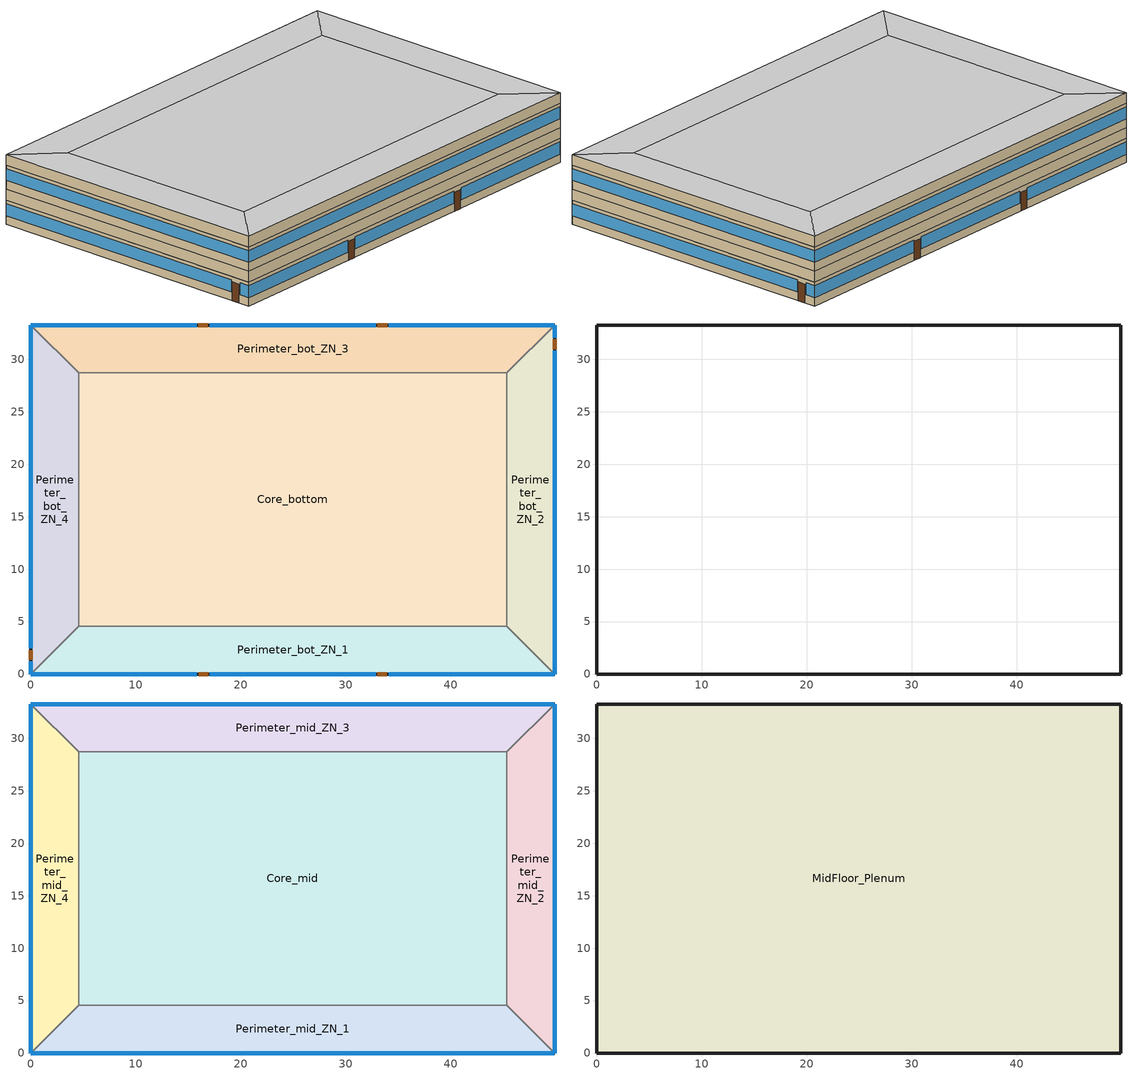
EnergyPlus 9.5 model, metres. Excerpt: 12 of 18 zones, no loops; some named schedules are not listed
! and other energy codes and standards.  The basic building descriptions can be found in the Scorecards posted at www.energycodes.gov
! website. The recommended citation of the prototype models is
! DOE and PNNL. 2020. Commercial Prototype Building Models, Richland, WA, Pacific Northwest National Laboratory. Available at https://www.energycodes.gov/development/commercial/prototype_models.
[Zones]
Perimeter_bot_ZN_1
 floor ground (Slab Floor with Radiant): 0,0 4.57,4.57 45.34,4.57 49.91,0 z0
 wall outside (nonres_ext_wall): 0,0 49.91,0 z0:2.74
 wall to Perimeter_bot_ZN_2 (int_wall): 49.91,0 45.34,4.57 z0:2.74
 window (Window_U_0.42_SHGC_0.4): 0,0 15.82,0 / 17.04,0 32.87,0 / 34.09,0 49.91,0 z0.95:2.33
 door (Swinging Door_con): 15.98,0 16.9,0 / 33.01,0 33.93,0 z0:2.13
 ceiling to FirstFloor_Plenum (DropCeiling): 49.91,0 45.34,4.57 4.57,4.57 0,0 z2.74
Perimeter_bot_ZN_2
 floor ground (Slab Floor with Radiant): 49.91,0 45.34,4.57 45.34,28.7 49.91,33.27 z0
 wall outside (nonres_ext_wall): 49.91,0 49.91,33.27 z0:2.74
 wall to Perimeter_bot_ZN_3 (int_wall): 49.91,33.27 45.34,28.7 z0:2.74
 window (Window_U_0.42_SHGC_0.4): 49.91,0 49.91,30.84 / 49.91,32.05 49.91,33.27 z0.97:2.33
 door (Swinging Door_con): 49.91,30.99 49.91,31.9 z0:2.13
 ceiling to FirstFloor_Plenum (DropCeiling): 49.91,33.27 45.34,28.7 45.34,4.57 49.91,0 z2.74
Perimeter_bot_ZN_3
 floor ground (Slab Floor with Radiant): 49.91,33.27 45.34,28.7 4.57,28.7 0,33.27 z0
 wall outside (nonres_ext_wall): 49.91,33.27 0,33.27 z0:2.74
 wall to Perimeter_bot_ZN_4 (int_wall): 0,33.27 4.57,28.7 z0:2.74
 window (Window_U_0.42_SHGC_0.4): 49.91,33.27 34.09,33.27 / 32.87,33.27 17.04,33.27 / 15.82,33.27 0,33.27 z0.95:2.33
 door (Swinging Door_con): 33.94,33.27 33.03,33.27 / 16.84,33.27 15.93,33.27 z0:2.13
 ceiling to FirstFloor_Plenum (DropCeiling): 0,33.27 4.57,28.7 45.34,28.7 49.91,33.27 z2.74
Perimeter_bot_ZN_4
 floor ground (Slab Floor with Radiant): 0,33.27 4.57,28.7 4.57,4.57 0,0 z0
 wall outside (nonres_ext_wall): 0,33.27 0,0 z0:2.74
 wall to Perimeter_bot_ZN_1 (int_wall): 0,0 4.57,4.57 z0:2.74
 window (Window_U_0.42_SHGC_0.4): 0,33.27 0,2.44 / 0,1.22 0,0 z0.97:2.33
 door (Swinging Door_con): 0,2.28 0,1.37 z0:2.13
 ceiling to FirstFloor_Plenum (DropCeiling): 0,0 4.57,4.57 4.57,28.7 0,33.27 z2.74
Core_bottom
 floor ground (Slab Floor with Radiant): 45.34,28.7 45.34,4.57 4.57,4.57 4.57,28.7 z0
 wall to Perimeter_bot_ZN_1 (int_wall): 4.57,4.57 45.34,4.57 z0:2.74
 wall to Perimeter_bot_ZN_2 (int_wall): 45.34,4.57 45.34,28.7 z0:2.74
 wall to Perimeter_bot_ZN_3 (int_wall): 45.34,28.7 4.57,28.7 z0:2.74
 wall to Perimeter_bot_ZN_4 (int_wall): 4.57,28.7 4.57,4.57 z0:2.74
 ceiling to FirstFloor_Plenum (DropCeiling): 4.57,28.7 4.57,4.57 45.34,4.57 45.34,28.7 z2.74
FirstFloor_Plenum
 wall outside (nonres_ext_wall): 49.91,33.27 0,33.27 0,0 49.91,0 49.91,33.27 z2.74:3.96
Perimeter_mid_ZN_1
 floor to FirstFloor_Plenum (Slab Floor with Radiant): 0,0 4.57,4.57 45.34,4.57 49.91,0 z3.96
 wall outside (nonres_ext_wall): 0,0 49.91,0 z3.96:6.71
 wall to Perimeter_mid_ZN_2 (int_wall): 49.91,0 45.34,4.57 z3.96:6.71
 window (Window_U_0.42_SHGC_0.4): 0,0 49.91,0 z4.98:6.29
 ceiling to MidFloor_Plenum (DropCeiling): 49.91,0 45.34,4.57 4.57,4.57 0,0 z6.71
Perimeter_mid_ZN_2
 floor to FirstFloor_Plenum (Slab Floor with Radiant): 49.91,0 45.34,4.57 45.34,28.7 49.91,33.27 z3.96
 wall outside (nonres_ext_wall): 49.91,0 49.91,33.27 z3.96:6.71
 wall to Perimeter_mid_ZN_3 (int_wall): 49.91,33.27 45.34,28.7 z3.96:6.71
 window (Window_U_0.42_SHGC_0.4): 49.91,0 49.91,33.27 z4.98:6.29
 ceiling to MidFloor_Plenum (DropCeiling): 49.91,33.27 45.34,28.7 45.34,4.57 49.91,0 z6.71
Perimeter_mid_ZN_3
 floor to FirstFloor_Plenum (Slab Floor with Radiant): 49.91,33.27 45.34,28.7 4.57,28.7 0,33.27 z3.96
 wall outside (nonres_ext_wall): 49.91,33.27 0,33.27 z3.96:6.71
 wall to Perimeter_mid_ZN_4 (int_wall): 0,33.27 4.57,28.7 z3.96:6.71
 window (Window_U_0.42_SHGC_0.4): 49.91,33.27 0,33.27 z4.98:6.29
 ceiling to MidFloor_Plenum (DropCeiling): 0,33.27 4.57,28.7 45.34,28.7 49.91,33.27 z6.71
Perimeter_mid_ZN_4
 floor to FirstFloor_Plenum (Slab Floor with Radiant): 0,33.27 4.57,28.7 4.57,4.57 0,0 z3.96
 wall outside (nonres_ext_wall): 0,33.27 0,0 z3.96:6.71
 wall to Perimeter_mid_ZN_1 (int_wall): 0,0 4.57,4.57 z3.96:6.71
 window (Window_U_0.42_SHGC_0.4): 0,33.27 0,0 z4.98:6.29
 ceiling to MidFloor_Plenum (DropCeiling): 0,0 4.57,4.57 4.57,28.7 0,33.27 z6.71
Core_mid
 floor to FirstFloor_Plenum (Slab Floor with Radiant): 45.34,28.7 45.34,4.57 4.57,4.57 4.57,28.7 z3.96
 wall to Perimeter_mid_ZN_3 (int_wall): 45.34,28.7 4.57,28.7 z3.96:6.71
 wall to Perimeter_mid_ZN_2 (int_wall): 45.34,4.57 45.34,28.7 z3.96:6.71
 wall to Perimeter_mid_ZN_1 (int_wall): 4.57,4.57 45.34,4.57 z3.96:6.71
 wall to Perimeter_mid_ZN_4 (int_wall): 4.57,28.7 4.57,4.57 z3.96:6.71
 ceiling to MidFloor_Plenum (DropCeiling): 4.57,28.7 4.57,4.57 45.34,4.57 45.34,28.7 z6.71
MidFloor_Plenum
 wall outside (nonres_ext_wall): 49.91,33.27 0,33.27 0,0 49.91,0 49.91,33.27 z6.71:7.92
 ceiling to Perimeter_top_ZN_1 (Slab Floor with Radiant Reverse): 0,0 49.91,0 45.34,4.57 4.57,4.57 z7.92
 ceiling to Perimeter_top_ZN_2 (Slab Floor with Radiant): 49.91,0 49.91,33.27 45.34,28.7 45.34,4.57 z7.92
 ceiling to Perimeter_top_ZN_3 (Slab Floor with Radiant Reverse): 49.91,33.27 0,33.27 4.57,28.7 45.34,28.7 z7.92
 ceiling to Perimeter_top_ZN_4 (Slab Floor with Radiant Reverse): 0,33.27 0,0 4.57,4.57 4.57,28.7 z7.92
 ceiling to Core_top (Slab Floor with Radiant Reverse): 45.34,28.7 4.57,28.7 4.57,4.57 45.34,4.57 z7.92
[Building]
OfficeMedium: North Axis {deg}=0; Terrain=City; Loads Convergence Tolerance Value {W}=0.04; Temperature Convergence Tolerance Value {deltaC}=0.2; Solar Distribution=FullInteriorAndExterior; Maximum Number of Warmup Days=25; Minimum Number of Warmup Days=6
[Site:Location]
New.York-John.F.Kennedy.Intl.AP_NY_USA WMO=744860: Latitude {deg}=40.66; Longitude {deg}=-73.8; Time Zone {hr}=-5; Elevation {m}=7
[SizingPeriod:DesignDay] Day of Month=21; Dry-Bulb Temperature Range Modifier Type=DefaultMultipliers; Humidity Condition Type=Wetbulb; Barometric Pressure {Pa}=101241; Rain Indicator=No; Snow Indicator=No; Daylight Saving Time Indicator=No
Name | Month | Day Type | Maximum Dry-Bulb Temperature {C} | Daily Dry-Bulb Temperature Range {deltaC} | Wetbulb or DewPoint at Maximum Dry-Bulb {C} | Wind Speed {m/s} | Wind Direction {deg} | Solar Model Indicator | Sky Clearness | ASHRAE Clear Sky Optical Depth for Beam Irradiance (taub) | ASHRAE Clear Sky Optical Depth for Diffuse Irradiance (taud)
New.York-John.F.Kennedy.Intl.AP_NY_USA Ann Htg 99.6% Condns DB | 1 | WinterDesignDay | -10.7 | 0 | -10.7 | 7.5 | 320 | ASHRAEClearSky | 0
New.York-John.F.Kennedy.Intl.AP_NY_USA Ann Clg .4% Condns DB=>MWB | 7 | SummerDesignDay | 32.1 | 7.4 | 23.1 | 5.6 | 230 | ASHRAETau |  | 0.541 | 1.8
[Site:GroundTemperature:BuildingSurface]
20.93, 20.91, 20.89, 20.89, 20.89, 23.27, 23.65, 23.72, 23.75, 21.32, 21.02, 20.97
[Site:GroundTemperature:FCfactorMethod]
January Ground Temperature {C}=14; February Ground Temperature {C}=7.3; March Ground Temperature {C}=3.3; April Ground Temperature {C}=1.2; May Ground Temperature {C}=-0.2; June Ground Temperature {C}=5.6; July Ground Temperature {C}=10.9; August Ground Temperature {C}=16.1; September Ground Temperature {C}=21.7; October Ground Temperature {C}=25; November Ground Temperature {C}=24.8; December Ground Temperature {C}=19.9
[Site:WaterMainsTemperature]
Calculation Method=Correlation; Annual Average Outdoor Air Temperature {C}=12.4667; Maximum Difference In Monthly Average Outdoor Air Temperatures {deltaC}=25.2
[Material]
Name | Roughness | Thickness {m} | Conductivity {W/m-K} | Density {kg/m3} | Specific Heat {J/kg-K} | Thermal Absorptance | Solar Absorptance | Visible Absorptance
Std Wood 6inch | MediumSmooth | 0.15 | 0.12 | 540 | 1210 | 0.9 | 0.7 | 0.7
AC02 Acoustic Ceiling | MediumSmooth | 0.0127 | 0.057 | 288 | 1339 | 0.9 | 0.7 | 0.2
F07 25mm stucco | Smooth | 0.0254 | 0.72 | 1856 | 840 | 0.9 | 0.7 | 0.7
G01 13mm gypsum board | Smooth | 0.0127 | 0.16 | 800 | 1090 | 0.9 | 0.7 | 0.5
G01 16mm gypsum board | MediumSmooth | 0.0159 | 0.16 | 800 | 1090
CONCRETE - DRIED SAND AND GRAVEL 4 IN | MediumRough | 0.1 | 1.29 | 2242.58 | 830 | 0.9 | 0.6 | 0.6
GYP1 | MediumRough | 0.0127 | 0.7845 | 1842.12 | 988 | 0.9 | 0.5 | 0.5
GYP2 | MediumRough | 0.01905 | 0.7845 | 1842.12 | 988 | 0.9 | 0.5 | 0.5
INS - EXPANDED EXT POLYSTYRENE R12 2 IN | Rough | 0.05 | 0.02 | 56.06 | 1210 | 0.9 | 0.5 | 0.5
FINISH FLOORING - TILE 1 / 16 IN | Smooth | 0.0016 | 0.17 | 1922.21 | 1250 | 0.9 | 0.5 | 0.5
[Material:NoMass] Thermal Absorptance=0.9; Solar Absorptance=0.7; Visible Absorptance=0.7
Name | Roughness | Thermal Resistance {m2-K/W}
Opaque Door panel_con | MediumRough | 0.352237
Nonres_Exterior_Wall_Insulation | MediumSmooth | 2.368
[WindowMaterial:SimpleGlazingSystem]
Glazing Layer: U-Factor {W/m2-K}=2.38487; Solar Heat Gain Coefficient=0.4; Visible Transmittance=0.44
[MaterialProperty:PhaseChangeHysteresis] Latent Heat during the Entire Phase Change Process {J/kg}=10000; Liquid State Thermal Conductivity {W/m-K}=0.7845; Liquid State Density {kg/m3}=1842; Liquid State Specific Heat {J/kg-K}=988; High Temperature Difference of Melting Curve {deltaC}=1; Peak Melting Temperature {C}=27; Low Temperature Difference of Melting Curve {deltaC}=1; Solid State Thermal Conductivity {W/m-K}=0.7845; Solid State Density {kg/m3}=1842; Solid State Specific Heat {J/kg-K}=988; High Temperature Difference of Freezing Curve {deltaC}=1; Peak Freezing Temperature {C}=24; Low Temperature Difference of Freezing Curve {deltaC}=1
GYP1; GYP2
[Construction]
Swinging Door_con: Opaque Door panel_con
InteriorFurnishings: Std Wood 6inch
DropCeiling: AC02 Acoustic Ceiling
int_wall: G01 13mm gypsum board, G01 13mm gypsum board
nonres_ext_wall: F07 25mm stucco, G01 16mm gypsum board, Nonres_Exterior_Wall_Insulation, G01 16mm gypsum board
Window_U_0.42_SHGC_0.4: Glazing Layer
Slab Floor with Radiant: CONCRETE - DRIED SAND AND GRAVEL 4 IN, INS - EXPANDED EXT POLYSTYRENE R12 2 IN, GYP1, GYP2, FINISH FLOORING - TILE 1 / 16 IN
Slab Floor with Radiant Reverse: FINISH FLOORING - TILE 1 / 16 IN, GYP2, GYP1, INS - EXPANDED EXT POLYSTYRENE R12 2 IN, CONCRETE - DRIED SAND AND GRAVEL 4 IN
[Zone] Type=1; Multiplier=1; Volume {m3}=autocalculate; Floor Area {m2}=autocalculate
Name | Ceiling Height {m} | Part of Total Floor Area
Core_bottom; Core_mid; Perimeter_bot_ZN_3; Perimeter_bot_ZN_2; Perimeter_bot_ZN_1; Perimeter_bot_ZN_4; Perimeter_mid_ZN_3; Perimeter_mid_ZN_2; Perimeter_mid_ZN_1; Perimeter_mid_ZN_4 | 2.7432 | YES
MidFloor_Plenum; FirstFloor_Plenum | 1.2192 | No
[InternalMass] Construction=InteriorFurnishings
Name | Zone or ZoneList | Surface Area {m2}
Core_bottom_InternalMass_1 | Core_bottom | 1967.08
Core_mid_InternalMass_1 | Core_mid | 1967.08
Perimeter_bot_ZN_3_InternalMass_1 | Perimeter_bot_ZN_3 | 414.675
Perimeter_bot_ZN_2_InternalMass_1 | Perimeter_bot_ZN_2 | 262.5073
Perimeter_bot_ZN_1_InternalMass_1 | Perimeter_bot_ZN_1 | 414.6723
Perimeter_bot_ZN_4_InternalMass_1 | Perimeter_bot_ZN_4 | 262.5056
Perimeter_mid_ZN_3_InternalMass_1 | Perimeter_mid_ZN_3 | 414.675
Perimeter_mid_ZN_2_InternalMass_1 | Perimeter_mid_ZN_2 | 262.5073
Perimeter_mid_ZN_1_InternalMass_1 | Perimeter_mid_ZN_1 | 414.6723
Perimeter_mid_ZN_4_InternalMass_1 | Perimeter_mid_ZN_4 | 262.5056
[People] Number of People Calculation Method=Area/Person; Zone Floor Area per Person {m2/person}=18.5788; Fraction Radiant=0.3; Sensible Heat Fraction=AUTOCALCULATE; Activity Level Schedule=ACTIVITY_SCH; Enable ASHRAE 55 Comfort Warnings=No; Mean Radiant Temperature Calculation Type=ZoneAveraged; Work Efficiency Schedule=WORK_EFF_SCH; Clothing Insulation Calculation Method=ClothingInsulationSchedule; Clothing Insulation Schedule=CLOTHING_SCH; Air Velocity Schedule=AIR_VELO_SCH; Thermal Comfort Model 1 Type=FANGER
Name | Zone or ZoneList | Number of People Schedule
Core_bottom | Core_bottom | BLDG_OCC_SCH_wo_SB
Core_mid | Core_mid | BLDG_OCC_SCH_wo_SB
Perimeter_bot_ZN_3 | Perimeter_bot_ZN_3 | BLDG_OCC_SCH_wo_SB
Perimeter_bot_ZN_2 | Perimeter_bot_ZN_2 | BLDG_OCC_SCH_wo_SB
Perimeter_bot_ZN_1 | Perimeter_bot_ZN_1 | BLDG_OCC_SCH_wo_SB
Perimeter_bot_ZN_4 | Perimeter_bot_ZN_4 | BLDG_OCC_SCH_wo_SB
Perimeter_mid_ZN_3 | Perimeter_mid_ZN_3 | BLDG_OCC_SCH_wo_SB
Perimeter_mid_ZN_2 | Perimeter_mid_ZN_2 | BLDG_OCC_SCH_w_SB
Perimeter_mid_ZN_1 | Perimeter_mid_ZN_1 | BLDG_OCC_SCH_wo_SB
Perimeter_mid_ZN_4 | Perimeter_mid_ZN_4 | BLDG_OCC_SCH_wo_SB
[Lights] Schedule=BLDG_LIGHT_SCH; Design Level Calculation Method=Watts/Area; Watts per Zone Floor Area {W/m2}=8.82641; Return Air Fraction=0; Fraction Radiant=0.7; Fraction Visible=0.2; Fraction Replaceable=1; Return Air Fraction Calculated from Plenum Temperature=No
Name | Zone or ZoneList
Core_bottom_Lights | Core_bottom
Core_mid_Lights | Core_mid
Perimeter_bot_ZN_3_Lights | Perimeter_bot_ZN_3
Perimeter_bot_ZN_2_Lights | Perimeter_bot_ZN_2
Perimeter_bot_ZN_1_Lights | Perimeter_bot_ZN_1
Perimeter_bot_ZN_4_Lights | Perimeter_bot_ZN_4
Perimeter_mid_ZN_3_Lights | Perimeter_mid_ZN_3
Perimeter_mid_ZN_2_Lights | Perimeter_mid_ZN_2
Perimeter_mid_ZN_1_Lights | Perimeter_mid_ZN_1
Perimeter_mid_ZN_4_Lights | Perimeter_mid_ZN_4
[ElectricEquipment] Design Level Calculation Method=EquipmentLevel; Fraction Latent=0; Fraction Radiant=0.5; Fraction Lost=0
Name | Zone or ZoneList | Schedule | Design Level {W}
Core_bottom_MiscPlug_Equip | Core_bottom | BLDG_EQUIP_SCH | 7937.16
Core_mid_MiscPlug_Equip | Core_mid | BLDG_EQUIP_SCH | 7937.16
Perimeter_bot_ZN_3_MiscPlug_Equip | Perimeter_bot_ZN_3 | BLDG_EQUIP_SCH | 1673.21
Perimeter_bot_ZN_2_MiscPlug_Equip | Perimeter_bot_ZN_2 | BLDG_EQUIP_SCH | 1059.22
Perimeter_bot_ZN_1_MiscPlug_Equip | Perimeter_bot_ZN_1 | BLDG_EQUIP_SCH | 1673.2
Perimeter_bot_ZN_4_MiscPlug_Equip | Perimeter_bot_ZN_4 | BLDG_EQUIP_SCH | 1059.21
Perimeter_mid_ZN_3_MiscPlug_Equip | Perimeter_mid_ZN_3 | BLDG_EQUIP_SCH | 1673.21
Perimeter_mid_ZN_2_MiscPlug_Equip | Perimeter_mid_ZN_2 | BLDG_EQUIP_SCH | 1059.22
Perimeter_mid_ZN_1_MiscPlug_Equip | Perimeter_mid_ZN_1 | BLDG_EQUIP_SCH | 1673.2
Perimeter_mid_ZN_4_MiscPlug_Equip | Perimeter_mid_ZN_4 | BLDG_EQUIP_SCH | 1059.21
Core_bottom_Elevators_Equip | Core_bottom | BLDG_ELEVATORS | 32109.9
Elevators_Lights_Fan | Core_bottom | ELEV_LIGHT_FAN_SCH_ADD_DF | 125
[Daylighting:Controls] Daylighting Method=SplitFlux; Lighting Control Type=Stepped; Minimum Input Power Fraction for Continuous or ContinuousOff Dimming Control=0.3; Minimum Light Output Fraction for Continuous or ContinuousOff Dimming Control=0.2; Number of Stepped Control Steps=3; Probability Lighting will be Reset When Needed in Manual Stepped Control=1; Maximum Allowable Discomfort Glare Index=22; Fraction of Zone Controlled by Reference Point 1=0.3835; Illuminance Setpoint at Reference Point 1 {lux}=377; Fraction of Zone Controlled by Reference Point 2=0.1395; Illuminance Setpoint at Reference Point 2 {lux}=377
Name | Zone | Glare Calculation Daylighting Reference Point | Glare Calculation Azimuth Angle of View Direction Clockwise from Zone y-Axis {deg} | Daylighting Reference Point 1 | Daylighting Reference Point 2
Perimeter_bot_ZN_1_DaylCtrl | Perimeter_bot_ZN_1 | Perimeter_bot_ZN_1_DaylRefPt1 | 180 | Perimeter_bot_ZN_1_DaylRefPt1 | Perimeter_bot_ZN_1_DaylRefPt2
Perimeter_bot_ZN_2_DaylCtrl | Perimeter_bot_ZN_2 | Perimeter_bot_ZN_2_DaylRefPt1 | 90 | Perimeter_bot_ZN_2_DaylRefPt1 | Perimeter_bot_ZN_2_DaylRefPt2
Perimeter_bot_ZN_3_DaylCtrl | Perimeter_bot_ZN_3 | Perimeter_bot_ZN_3_DaylRefPt1 | 0 | Perimeter_bot_ZN_3_DaylRefPt1 | Perimeter_bot_ZN_3_DaylRefPt2
Perimeter_bot_ZN_4_DaylCtrl | Perimeter_bot_ZN_4 | Perimeter_bot_ZN_4_DaylRefPt1 | 270 | Perimeter_bot_ZN_4_DaylRefPt1 | Perimeter_bot_ZN_4_DaylRefPt2
Perimeter_mid_ZN_1_DaylCtrl | Perimeter_mid_ZN_1 | Perimeter_mid_ZN_1_DaylRefPt1 | 180 | Perimeter_mid_ZN_1_DaylRefPt1 | Perimeter_mid_ZN_1_DaylRefPt2
Perimeter_mid_ZN_2_DaylCtrl | Perimeter_mid_ZN_2 | Perimeter_mid_ZN_2_DaylRefPt1 | 90 | Perimeter_mid_ZN_2_DaylRefPt1 | Perimeter_mid_ZN_2_DaylRefPt2
Perimeter_mid_ZN_3_DaylCtrl | Perimeter_mid_ZN_3 | Perimeter_mid_ZN_3_DaylRefPt1 | 0 | Perimeter_mid_ZN_3_DaylRefPt1 | Perimeter_mid_ZN_3_DaylRefPt2
Perimeter_mid_ZN_4_DaylCtrl | Perimeter_mid_ZN_4 | Perimeter_mid_ZN_4_DaylRefPt1 | 270 | Perimeter_mid_ZN_4_DaylRefPt1 | Perimeter_mid_ZN_4_DaylRefPt2
[ZoneInfiltration:DesignFlowRate] Temperature Term Coefficient=0; Velocity Squared Term Coefficient=0
Name | Zone or ZoneList | Schedule | Design Flow Rate Calculation Method | Design Flow Rate {m3/s} | Flow per Exterior Surface Area {m3/s-m2} | Constant Term Coefficient | Velocity Term Coefficient
Perimeter_bot_ZN_3_Infiltration | Perimeter_bot_ZN_3 | INFIL_SCH_PNNL | Flow/ExteriorArea | 0 | 0.00056896 | 0 | 0.224
Perimeter_bot_ZN_2_Infiltration | Perimeter_bot_ZN_2 | INFIL_SCH_PNNL | Flow/ExteriorArea | 0 | 0.00056896 | 0 | 0.224
Perimeter_bot_ZN_1_Infiltration | Perimeter_bot_ZN_1 | INFIL_SCH_PNNL | Flow/ExteriorArea | 0 | 0.00056896 | 0 | 0.224
Perimeter_bot_ZN_1_Door_Infiltration | Perimeter_bot_ZN_1 | INFIL_Door_Opening_SCH | Flow/Zone | 0.67866 |  | 1 | 0
Perimeter_bot_ZN_4_Infiltration | Perimeter_bot_ZN_4 | INFIL_SCH_PNNL | Flow/ExteriorArea | 0 | 0.00056896 | 0 | 0.224
Perimeter_mid_ZN_3_Infiltration | Perimeter_mid_ZN_3 | INFIL_SCH_PNNL | Flow/ExteriorArea | 0 | 0.00056896 | 0 | 0.224
Perimeter_mid_ZN_2_Infiltration | Perimeter_mid_ZN_2 | INFIL_SCH_PNNL | Flow/ExteriorArea | 0 | 0.00056896 | 0 | 0.224
Perimeter_mid_ZN_1_Infiltration | Perimeter_mid_ZN_1 | INFIL_SCH_PNNL | Flow/ExteriorArea | 0 | 0.00056896 | 0 | 0.224
Perimeter_mid_ZN_4_Infiltration | Perimeter_mid_ZN_4 | INFIL_SCH_PNNL | Flow/ExteriorArea | 0 | 0.00056896 | 0 | 0.224
FirstFloor_Plenum_Infiltration | FirstFloor_Plenum | INFIL_SCH_PNNL | Flow/ExteriorArea | 0 | 0.00056896 | 0 | 0.224
MidFloor_Plenum_Infiltration | MidFloor_Plenum | INFIL_SCH_PNNL | Flow/ExteriorArea | 0 | 0.00056896 | 0 | 0.224
[Exterior:Lights] Control Option=AstronomicalClock
Name | Schedule | Design Level {W}
Exterior_Lights_a | Exterior_lighting_schedule_a | 519.2
Exterior_Lights_b | Exterior_lighting_schedule_b | 7402.3
[AvailabilityManager:Scheduled]
DOAS Availability: Schedule=FanAvailSched
[Schedule:Compact]
BLDG_OCC_SCH_wo_SB: Through: 12/31, For: Weekdays, Until: 01:00, 0, Until: 02:00, 0, Until: 03:00, 0, Until: 04:00, 0, Until: 05:00, 0, Until: 06:00, 0, Until: 07:00, 0.1, Until: 08:00, 0.2, Until: 09:00, 0.95, Until: 10:00, 0.95, Until: 11:00, 0.975703, Until: 12:00, 0.95, Until: 13:00, 0.513528, Until: 14:00, 0.95, Until: 15:00, 0.975703, Until: 16:00, 0.95, Until: 17:00, 0.95, Until: 18:00, 0.3, Until: 19:00, 0.1, Until: 20:00, 0.1, Until: 21:00, 0.1, Until: 22:00, 0.1, Until: 23:00, 0.05, Until: 24:00, 0.05, For: Saturday, Until: 01:00, 0, Until: 02:00, 0, Until: 03:00, 0, Until: 04:00, 0, Until: 05:00, 0, Until: 06:00, 0, Until: 07:00, 0.1, Until: 08:00, 0.1, Until: 09:00, 0.3, Until: 10:00, 0.3, Until: 11:00, 0.308117, Until: 12:00, 0.3, Until: 13:00, 0.102706, Until: 14:00, 0.1, Until: 15:00, 0.102706, Until: 16:00, 0.1, Until: 17:00, 0.1, Until: 18:00, 0.05, Until: 19:00, 0.05, Until: 20:00, 0, Until: 21:00, 0, Until: 22:00, 0, Until: 23:00, 0, Until: 24:00, 0, For: SummerDesignDay, Until: 06:00, 1e-09, Until: 22:00, 1, Until: 24:00, 0.05, For: WinterDesignDay, Until: 24:00, 0, For:Sunday Holidays AllOtherDays, Until: 06:00, 0, Until: 18:00, 0.05, Until: 24:00, 0
ACTIVITY_SCH: Through: 12/31, For: AllDays, Until: 24:00, 120
WORK_EFF_SCH: Through: 12/31, For: AllDays, Until: 24:00, 0
AIR_VELO_SCH: Through: 12/31, For: AllDays, Until: 24:00, 0.2
CLOTHING_SCH: Through: 04/30, For: AllDays, Until: 24:00, 1, Through: 09/30, For: AllDays, Until: 24:00, 0.5, Through: 12/31, For: AllDays, Until: 24:00, 1
